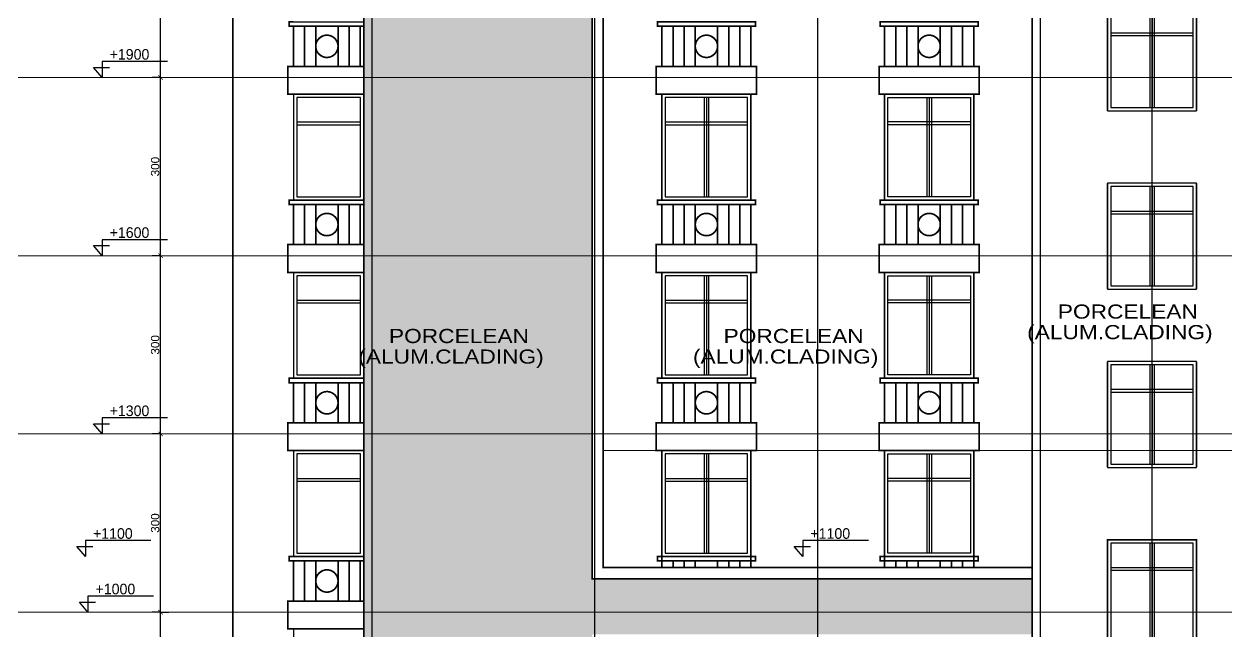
# Model space of a CAD drawing. Extents: x 250879 to 348495, y -51522 to -9360.
# Drawn here: x 299606 to 301764, y -28691 to -27601 of the extents above; entities that cross this region are included whole.
import ezdxf

# ---------------------------------------------------------------- set-up
doc = ezdxf.new("R2010")
doc.units = 0
doc.layers.get('0').update_dxf_attribs({"linetype": 'CONTINUOUS'})
doc.layers.get('DEFPOINTS').update_dxf_attribs({"color": 9, "linetype": 'CONTINUOUS'})
doc.layers.add('A-text function', color=30, linetype='CONTINUOUS', lineweight=20)
doc.layers.add('VIS', color=8, linetype='CONTINUOUS', lineweight=18)
for name, color, linetype in [('AXIS', 1, 'CONTINUOUS'), ('CURTAIN', 150, 'CONTINUOUS'), ('DOOR', 4, 'CONTINUOUS'), ('TEXT', 3, 'CONTINUOUS'), ('WALL', 7, 'CONTINUOUS')]:
    doc.layers.add(name, color=color, linetype=linetype)
doc.styles.add('ARIAL', font='BOD_CR.TTF', dxfattribs={"width": 1.2})
doc.styles.get("Standard").update_dxf_attribs({"font": 'sanss___.ttf', "height": 15})
doc.dimstyles.new('STANDARD$0', dxfattribs={"dimscale": 0, "dimtxt": 12, "dimasz": 8, "dimexe": 15, "dimexo": 0.0625, "dimgap": 2, "dimtad": 1, "dimdec": 0, "dimzin": 0, "dimdsep": 46, "dimtxsty": 'Standard', "dimblk1": 'ARCHTICK', "dimblk2": 'ARCHTICK', "dimsah": 1, "dimcen": 0.09, "dimdle": 15, "dimclrd": 3, "dimclre": 3, "dimclrt": 3, "dimazin": 0, "dimtfac": 1, "dimtdec": 0, "dimtofl": 0, "dimtmove": 1, "dimatfit": 3, "dimldrblk": 'ARCHTICK', "dimfxl": 1.0455, "dimfxlon": 1, "dimtolj": 1, "dimtzin": 0, "dimarcsym": 0})

# ---------------------------------------------------------------- blocks, each defined once
blk = doc.blocks.new('_ARCHTICK')
at = {"color": 0, "linetype": 'ByBlock', "const_width": 0.15}
blk.add_lwpolyline([(-0.5, -0.5), (0.5, 0.5)], dxfattribs=at)
blk = doc.blocks.new('*D255')
at = {"layer": 'DEFPOINTS', "color": 0, "linetype": 'Continuous', "transparency": 16777216}
for p in [(299812.8, -28657), (299851.4, -28657), (299872.2, -29017)]:
    blk.add_point(p, dxfattribs=at)
at = {"layer": 'WALL', "color": 3, "linetype": 'Continuous', "lineweight": -2, "transparency": 16777216}
for p, q in [((299851.4, -29032), (299851.4, -28642)), ((299850.3, -28657), (299866.4, -28657)), ((299852.4, -29017), (299836.4, -29017))]:
    blk.add_line(p, q, dxfattribs=at)
at = {"layer": 'WALL', "color": 3, "linetype": 'Continuous', "lineweight": -2, "transparency": 16777216, "xscale": 8, "yscale": 8, "zscale": 8}
for p, rotation in [((299851.4, -28657), 90), ((299851.4, -29017), 270)]:
    blk.add_blockref('_ARCHTICK', p, dxfattribs=dict(at, rotation=rotation))
at = {"layer": 'WALL', "color": 3, "linetype": 'Continuous', "transparency": 16777216, "insert": (299841.7, -28837), "char_height": 15, "attachment_point": 5, "rotation": 90}
blk.add_mtext('\\A1;360', dxfattribs=at)
blk = doc.blocks.new('LIME')
at = {"layer": 'DOOR'}
for p, q in [((244593, -28820.3), (244475.4, -28820.3)), ((244475.4, -28820.3), (244475.4, -28849)), ((244475.4, -28849), (244460, -28830.9)), ((244460, -28830.9), (244489, -28830.9))]:
    blk.add_line(p, q, dxfattribs=at)
blk = doc.blocks.new('*D1563')
at = {"layer": 'DEFPOINTS', "color": 0, "linetype": 'Continuous', "transparency": 16777216}
for p in [(299851.4, -27377), (299851.4, -27377), (299851.4, -27697)]:
    blk.add_point(p, dxfattribs=at)
at = {"layer": 'WALL', "color": 3, "linetype": 'Continuous', "lineweight": -2, "transparency": 16777216}
for p, q in [((299851.4, -27377), (299836.4, -27377)), ((299851.4, -27712), (299851.4, -27362)), ((299851.4, -27697), (299836.4, -27697))]:
    blk.add_line(p, q, dxfattribs=at)
at = {"layer": 'WALL', "color": 3, "linetype": 'Continuous', "lineweight": -2, "transparency": 16777216, "xscale": 8, "yscale": 8, "zscale": 8}
for p, rotation in [((299851.4, -27377), 90), ((299851.4, -27697), 270)]:
    blk.add_blockref('_ARCHTICK', p, dxfattribs=dict(at, rotation=rotation))
at = {"layer": 'WALL', "color": 3, "linetype": 'Continuous', "transparency": 16777216, "insert": (299841.7, -27537), "char_height": 15, "attachment_point": 5, "rotation": 90}
blk.add_mtext('\\A1;300', dxfattribs=at)
blk = doc.blocks.new('*D1564')
at = {"layer": 'DEFPOINTS', "color": 0, "linetype": 'Continuous', "transparency": 16777216}
for p in [(299851.4, -27697), (299851.4, -27697), (299851.4, -28017)]:
    blk.add_point(p, dxfattribs=at)
at = {"layer": 'WALL', "color": 3, "linetype": 'Continuous', "lineweight": -2, "transparency": 16777216}
for p, q in [((299851.4, -28032), (299851.4, -27682)), ((299851.4, -27697), (299836.4, -27697)), ((299851.4, -28017), (299836.4, -28017))]:
    blk.add_line(p, q, dxfattribs=at)
at = {"layer": 'WALL', "color": 3, "linetype": 'Continuous', "lineweight": -2, "transparency": 16777216, "xscale": 8, "yscale": 8, "zscale": 8}
for p, rotation in [((299851.4, -27697), 90), ((299851.4, -28017), 270)]:
    blk.add_blockref('_ARCHTICK', p, dxfattribs=dict(at, rotation=rotation))
at = {"layer": 'WALL', "color": 3, "linetype": 'Continuous', "transparency": 16777216, "insert": (299841.7, -27857), "char_height": 15, "attachment_point": 5, "rotation": 90}
blk.add_mtext('\\A1;300', dxfattribs=at)
blk = doc.blocks.new('*D1565')
at = {"layer": 'DEFPOINTS', "color": 0, "linetype": 'Continuous', "transparency": 16777216}
for p in [(299851.4, -28017), (299851.4, -28017), (299851.4, -28337)]:
    blk.add_point(p, dxfattribs=at)
at = {"layer": 'WALL', "color": 3, "linetype": 'Continuous', "lineweight": -2, "transparency": 16777216}
for p, q in [((299851.4, -28352), (299851.4, -28002)), ((299851.4, -28017), (299836.4, -28017)), ((299851.4, -28337), (299836.4, -28337))]:
    blk.add_line(p, q, dxfattribs=at)
at = {"layer": 'WALL', "color": 3, "linetype": 'Continuous', "lineweight": -2, "transparency": 16777216, "xscale": 8, "yscale": 8, "zscale": 8}
for p, rotation in [((299851.4, -28017), 90), ((299851.4, -28337), 270)]:
    blk.add_blockref('_ARCHTICK', p, dxfattribs=dict(at, rotation=rotation))
at = {"layer": 'WALL', "color": 3, "linetype": 'Continuous', "transparency": 16777216, "insert": (299841.7, -28177), "char_height": 15, "attachment_point": 5, "rotation": 90}
blk.add_mtext('\\A1;300', dxfattribs=at)
blk = doc.blocks.new('*D1566')
at = {"layer": 'DEFPOINTS', "color": 0, "linetype": 'Continuous', "transparency": 16777216}
for p in [(299851.4, -28337), (299851.4, -28337), (299851.4, -28657)]:
    blk.add_point(p, dxfattribs=at)
at = {"layer": 'WALL', "color": 3, "linetype": 'Continuous', "lineweight": -2, "transparency": 16777216}
for p, q in [((299851.4, -28672), (299851.4, -28322)), ((299851.4, -28337), (299836.4, -28337)), ((299851.4, -28657), (299836.4, -28657))]:
    blk.add_line(p, q, dxfattribs=at)
at = {"layer": 'WALL', "color": 3, "linetype": 'Continuous', "lineweight": -2, "transparency": 16777216, "xscale": 8, "yscale": 8, "zscale": 8}
for p, rotation in [((299851.4, -28337), 90), ((299851.4, -28657), 270)]:
    blk.add_blockref('_ARCHTICK', p, dxfattribs=dict(at, rotation=rotation))
at = {"layer": 'WALL', "color": 3, "linetype": 'Continuous', "transparency": 16777216, "insert": (299841.7, -28497), "char_height": 15, "attachment_point": 5, "rotation": 90}
blk.add_mtext('\\A1;300', dxfattribs=at)

msp = doc.modelspace()

# ---------------------------------------------------------------- hatches: boundary and pattern name
at = {"layer": 'WALL', "linetype": 'Continuous'}
h = msp.add_hatch(dxfattribs=at)
h.set_pattern_fill('DOTS', color=30, scale=10, style=0)
h.set_pattern_definition([(180, (534678.427, 6740.546), (-7.9375, 15.875), [0, -15.875])])
h.paths.add_polyline_path([(301416.1812, -29007.00774), (301416.1812, -28597.00774), (300626.1812, -28597.00774), (300626.1812, -26767.00774), (300216.1812, -26767.00774), (300216.1812, -29007.00774)])
h.paths.add_polyline_path([(301846.34579, -28597.00774), (301846.34579, -29007.00774), (303051.51037, -29007.00774), (303051.51037, -26767.00774), (302636.34579, -26767.00774), (302636.34579, -28597.00774)])
h.paths.add_polyline_path([(301416.1812, -28917.00774), (301416.1812, -28697.00774), (300626.1812, -28697.00774), (300626.1812, -28917.00774)])
h.paths.add_polyline_path([(301846.34579, -28697.00774), (301846.34579, -28917.00774), (302636.34579, -28917.00774), (302636.34579, -28697.00774)])

# ---------------------------------------------------------------- linework, layer by layer
at = {"layer": 'AXIS'}
for p, q in [((301631.1812, -29924.53095), (301631.1812, -25139.87937)), ((300231.1812, -29935.19605), (300231.1812, -25772.96771)), ((300631.1812, -29935.19605), (300631.1812, -25772.96771)), ((301031.1812, -29935.19605), (301031.1812, -25772.96771)), ((301431.1812, -29935.19605), (301431.1812, -25772.96771))]:
    msp.add_line(p, q, dxfattribs=at)
at = {"layer": 'CURTAIN', "linetype": 'Continuous'}
for p, q in [((301627.26349, -27573.00774), (301627.26349, -27751.00774)), ((301631.26349, -27573.00774), (301631.26349, -27751.00774)), ((301635.26349, -27573.00774), (301635.26349, -27751.00774)), ((301557.26349, -27616.85035), (301705.26349, -27616.85035)), ((301557.26349, -27621.85035), (301705.26349, -27621.85035)), ((300827.26349, -27733.00774), (300827.26349, -27911.00774)), ((300831.26349, -27733.00774), (300831.26349, -27911.00774)), ((300835.26349, -27733.00774), (300835.26349, -27911.00774)), ((301227.09891, -27733.00774), (301227.09891, -27911.00774)), ((301231.09891, -27733.00774), (301231.09891, -27911.00774)), ((301235.09891, -27733.00774), (301235.09891, -27911.00774)), ((300095.95326, -27776.85035), (300210.1812, -27776.85035)), ((300095.95326, -27781.85035), (300210.1812, -27781.85035)), ((300757.26349, -27776.85035), (300905.26349, -27776.85035)), ((300757.26349, -27781.85035), (300905.26349, -27781.85035)), ((301305.09891, -27776.85035), (301157.09891, -27776.85035)), ((301305.09891, -27781.85035), (301157.09891, -27781.85035)), ((301627.26349, -27893.00774), (301627.26349, -28071.00774)), ((301631.26349, -27893.00774), (301631.26349, -28071.00774)), ((301635.26349, -27893.00774), (301635.26349, -28071.00774)), ((301557.26349, -27936.85035), (301705.26349, -27936.85035)), ((301557.26349, -27941.85035), (301705.26349, -27941.85035)), ((300827.26349, -28053.00774), (300827.26349, -28231.00774)), ((300831.26349, -28053.00774), (300831.26349, -28231.00774)), ((300835.26349, -28053.00774), (300835.26349, -28231.00774)), ((301227.09891, -28053.00774), (301227.09891, -28231.00774)), ((301231.09891, -28053.00774), (301231.09891, -28231.00774)), ((301235.09891, -28053.00774), (301235.09891, -28231.00774)), ((300095.95326, -28096.85035), (300210.1812, -28096.85035)), ((300095.95326, -28101.85035), (300210.1812, -28101.85035)), ((300757.26349, -28096.85035), (300905.26349, -28096.85035)), ((300757.26349, -28101.85035), (300905.26349, -28101.85035)), ((301305.09891, -28096.85035), (301157.09891, -28096.85035)), ((301305.09891, -28101.85035), (301157.09891, -28101.85035)), ((301627.26349, -28213.00774), (301627.26349, -28391.00774)), ((301631.26349, -28213.00774), (301631.26349, -28391.00774)), ((301635.26349, -28213.00774), (301635.26349, -28391.00774)), ((301557.26349, -28256.85035), (301705.26349, -28256.85035)), ((301557.26349, -28261.85035), (301705.26349, -28261.85035)), ((300827.26349, -28373.00774), (300827.26349, -28551.00774)), ((300831.26349, -28373.00774), (300831.26349, -28551.00774)), ((300835.26349, -28373.00774), (300835.26349, -28551.00774)), ((301227.09891, -28373.00774), (301227.09891, -28551.00774)), ((301231.09891, -28373.00774), (301231.09891, -28551.00774)), ((301235.09891, -28373.00774), (301235.09891, -28551.00774)), ((300095.95326, -28416.85035), (300210.1812, -28416.85035)), ((300095.95326, -28421.85035), (300210.1812, -28421.85035)), ((300757.26349, -28416.85035), (300905.26349, -28416.85035)), ((300757.26349, -28421.85035), (300905.26349, -28421.85035)), ((301305.09891, -28416.85035), (301157.09891, -28416.85035)), ((301305.09891, -28421.85035), (301157.09891, -28421.85035)), ((301627.26349, -28533.00774), (301627.26349, -28711.00774)), ((301631.26349, -28533.00774), (301631.26349, -28711.00774)), ((301635.26349, -28533.00774), (301635.26349, -28711.00774)), ((301557.26349, -28576.85035), (301705.26349, -28576.85035)), ((301557.26349, -28581.85035), (301705.26349, -28581.85035))]:
    msp.add_line(p, q, dxfattribs=at)
for points in [[(301705.26349, -27573.00774), (301557.26349, -27573.00774), (301557.26349, -27751.00774), (301705.26349, -27751.00774)], [(300210.1812, -27733.00774), (300095.95326, -27733.00774), (300095.95326, -27911.00774), (300210.1812, -27911.00774)], [(300905.26349, -27733.00774), (300757.26349, -27733.00774), (300757.26349, -27911.00774), (300905.26349, -27911.00774)], [(301157.09891, -27733.00774), (301305.09891, -27733.00774), (301305.09891, -27911.00774), (301157.09891, -27911.00774)], [(301705.26349, -27893.00774), (301557.26349, -27893.00774), (301557.26349, -28071.00774), (301705.26349, -28071.00774)], [(300210.1812, -28053.00774), (300095.95326, -28053.00774), (300095.95326, -28231.00774), (300210.1812, -28231.00774)], [(300905.26349, -28053.00774), (300757.26349, -28053.00774), (300757.26349, -28231.00774), (300905.26349, -28231.00774)], [(301157.09891, -28053.00774), (301305.09891, -28053.00774), (301305.09891, -28231.00774), (301157.09891, -28231.00774)], [(301705.26349, -28213.00774), (301557.26349, -28213.00774), (301557.26349, -28391.00774), (301705.26349, -28391.00774)], [(300210.1812, -28373.00774), (300095.95326, -28373.00774), (300095.95326, -28551.00774), (300210.1812, -28551.00774)], [(300905.26349, -28373.00774), (300757.26349, -28373.00774), (300757.26349, -28551.00774), (300905.26349, -28551.00774)], [(301157.09891, -28373.00774), (301305.09891, -28373.00774), (301305.09891, -28551.00774), (301157.09891, -28551.00774)], [(301705.26349, -28533.00774), (301557.26349, -28533.00774), (301557.26349, -28711.00774), (301705.26349, -28711.00774)]]:
    msp.add_lwpolyline(points, close=True, dxfattribs=at)
at = {"layer": 'VIS', "ltscale": 0.0001}
for p, q in [((301631.26349, -30072.58538), (301631.26349, -26183.10463)), ((303678.91532, -27697.00774), (299470.79317, -27697.00774)), ((303678.91532, -27697.00774), (299470.79317, -27697.00774)), ((303678.91532, -28017.00774), (299470.79317, -28017.00774)), ((303678.91532, -28337.00774), (299470.79317, -28337.00774)), ((300646.1812, -28367.00774), (302616.34579, -28367.00774)), ((303678.91532, -28657.00774), (299470.79317, -28657.00774))]:
    msp.add_line(p, q, dxfattribs=at)
at = {"layer": 'WALL', "linetype": 'Continuous'}
for p, q in [((300216.1812, -27727.00774), (300089.95326, -27727.00774)), ((300216.1812, -28047.00774), (300089.95326, -28047.00774)), ((300646.1812, -28337.00774), (300646.1812, -28357.00774)), ((300216.1812, -28367.00774), (300089.95326, -28367.00774)), ((300216.1812, -28687.00774), (300089.95326, -28687.00774))]:
    msp.add_line(p, q, dxfattribs=at)
for points in [[(301416.1812, -25997.00774), (300216.1812, -25997.00774), (300216.1812, -29047.00774), (301416.1812, -29047.00774)], [(301416.1812, -26427.00774), (300626.1812, -26427.00774), (300626.1812, -28597.00774), (301416.1812, -28597.00774)], [(301416.1812, -26447.00774), (300646.1812, -26447.00774), (300646.1812, -28577.00774), (301416.1812, -28577.00774)], [(301416.1812, -26447.00774), (300646.1812, -26447.00774), (300646.1812, -28577.00774), (301416.1812, -28577.00774)], [(300216.1812, -26737.00774), (300216.1812, -29047.00774), (301416.1812, -29047.00774)], [(300216.1812, -27677.00774), (300079.95326, -27677.00774), (300079.95326, -27727.00774), (300216.1812, -27727.00774)], [(300216.1812, -27997.00774), (300079.95326, -27997.00774), (300079.95326, -28047.00774), (300216.1812, -28047.00774)], [(300216.1812, -28317.00774), (300079.95326, -28317.00774), (300079.95326, -28367.00774), (300216.1812, -28367.00774)], [(300216.1812, -28637.00774), (300079.95326, -28637.00774), (300079.95326, -28687.00774), (300216.1812, -28687.00774)]]:
    msp.add_lwpolyline(points, dxfattribs=at)
at = {"layer": 'WALL', "linetype": 'Continuous', "const_width": 3}
for points in [[(301416.1812, -29761.00774), (301416.1812, -25993.40573)], [(301416.1812, -26427.00774), (300626.1812, -26427.00774), (300626.1812, -28597.00774), (301416.1812, -28597.00774)], [(299981.01662, -26447.00774), (299981.01662, -29047.00774), (300216.1812, -29047.00774)], [(301416.1812, -26447.00774), (300646.1812, -26447.00774), (300646.1812, -28577.00774), (301416.1812, -28577.00774)], [(301416.1812, -26447.00774), (300646.1812, -26447.00774), (300646.1812, -28577.00774), (301416.1812, -28577.00774)], [(301416.1812, -29047.00774), (300216.1812, -29047.00774), (300216.1812, -26737.00774)], [(300216.1812, -26737.00774), (300216.1812, -29047.00774), (301416.1812, -29047.00774)], [(301551.26349, -27567.00774), (301551.26349, -27757.00774)], [(301711.26349, -27567.00774), (301711.26349, -27757.00774)], [(300089.95326, -27605.00774), (300089.95326, -27677.00774)], [(300089.95326, -27677.00774), (300089.95326, -27605.00774)], [(300089.95326, -27605.00774), (300089.95326, -27677.00774)], [(300089.95326, -27605.00774), (300089.95326, -27677.00774)], [(300089.95326, -27605.00774), (300216.1812, -27605.00774)], [(300751.26349, -27605.00774), (300751.26349, -27677.00774)], [(300751.26349, -27605.00774), (300751.26349, -27677.00774)], [(300751.26349, -27605.00774), (300911.26349, -27605.00774)], [(300911.26349, -27605.00774), (300911.26349, -27677.00774)], [(300911.26349, -27605.00774), (300911.26349, -27677.00774)], [(301151.09891, -27605.00774), (301151.09891, -27677.00774)], [(301151.09891, -27605.00774), (301151.09891, -27677.00774)], [(301311.09891, -27605.00774), (301151.09891, -27605.00774)], [(301311.09891, -27605.00774), (301311.09891, -27677.00774)], [(301311.09891, -27605.00774), (301311.09891, -27677.00774)], [(300089.95326, -27727.00774), (300079.95326, -27727.00774), (300079.95326, -27677.00774), (300216.1812, -27677.00774)], [(300751.26349, -27727.00774), (300741.26349, -27727.00774), (300741.26349, -27677.00774), (300911.26349, -27677.00774), (300921.26349, -27677.00774), (300921.26349, -27727.00774), (300741.26349, -27727.00774)], [(301311.09891, -27727.00774), (301321.09891, -27727.00774), (301321.09891, -27677.00774), (301151.09891, -27677.00774), (301141.09891, -27677.00774), (301141.09891, -27727.00774), (301321.09891, -27727.00774)], [(300216.1812, -27727.00774), (300079.95326, -27727.00774)], [(300751.26349, -27727.00774), (300751.26349, -27917.00774)], [(300911.26349, -27727.00774), (300911.26349, -27917.00774)], [(301151.09891, -27727.00774), (301151.09891, -27917.00774)], [(301311.09891, -27727.00774), (301311.09891, -27917.00774)], [(301551.26349, -27887.00774), (301551.26349, -28077.00774)], [(301711.26349, -27887.00774), (301711.26349, -28077.00774)], [(300089.95326, -27917.00774), (300216.1812, -27917.00774)], [(300751.26349, -27917.00774), (300911.26349, -27917.00774)], [(300751.26349, -27917.00774), (300911.26349, -27917.00774)], [(301311.09891, -27917.00774), (301151.09891, -27917.00774)], [(301311.09891, -27917.00774), (301151.09891, -27917.00774)], [(300089.95326, -27925.00774), (300089.95326, -27997.00774)], [(300089.95326, -27997.00774), (300089.95326, -27925.00774)], [(300089.95326, -27925.00774), (300089.95326, -27997.00774)], [(300089.95326, -27925.00774), (300089.95326, -27997.00774)], [(300089.95326, -27925.00774), (300216.1812, -27925.00774)], [(300751.26349, -27925.00774), (300751.26349, -27997.00774)], [(300751.26349, -27925.00774), (300751.26349, -27997.00774)], [(300751.26349, -27925.00774), (300911.26349, -27925.00774)], [(300911.26349, -27925.00774), (300911.26349, -27997.00774)], [(300911.26349, -27925.00774), (300911.26349, -27997.00774)], [(301151.09891, -27925.00774), (301151.09891, -27997.00774)], [(301151.09891, -27925.00774), (301151.09891, -27997.00774)], [(301311.09891, -27925.00774), (301151.09891, -27925.00774)], [(301311.09891, -27925.00774), (301311.09891, -27997.00774)], [(301311.09891, -27925.00774), (301311.09891, -27997.00774)], [(300089.95326, -28047.00774), (300079.95326, -28047.00774), (300079.95326, -27997.00774), (300216.1812, -27997.00774)], [(300751.26349, -28047.00774), (300741.26349, -28047.00774), (300741.26349, -27997.00774), (300911.26349, -27997.00774), (300921.26349, -27997.00774), (300921.26349, -28047.00774), (300741.26349, -28047.00774)], [(301311.09891, -28047.00774), (301321.09891, -28047.00774), (301321.09891, -27997.00774), (301151.09891, -27997.00774), (301141.09891, -27997.00774), (301141.09891, -28047.00774), (301321.09891, -28047.00774)], [(300216.1812, -28047.00774), (300079.95326, -28047.00774)], [(300751.26349, -28047.00774), (300751.26349, -28237.00774)], [(300911.26349, -28047.00774), (300911.26349, -28237.00774)], [(301151.09891, -28047.00774), (301151.09891, -28237.00774)], [(301311.09891, -28047.00774), (301311.09891, -28237.00774)], [(301551.26349, -28207.00774), (301551.26349, -28397.00774)], [(301711.26349, -28207.00774), (301711.26349, -28397.00774)], [(300089.95326, -28237.00774), (300216.1812, -28237.00774)], [(300089.95326, -28245.00774), (300089.95326, -28317.00774)], [(300089.95326, -28317.00774), (300089.95326, -28245.00774)], [(300089.95326, -28245.00774), (300089.95326, -28317.00774)], [(300089.95326, -28245.00774), (300089.95326, -28317.00774)], [(300089.95326, -28245.00774), (300216.1812, -28245.00774)], [(300751.26349, -28237.00774), (300911.26349, -28237.00774)], [(300751.26349, -28245.00774), (300751.26349, -28317.00774)], [(300751.26349, -28317.00774), (300751.26349, -28245.00774)], [(300751.26349, -28245.00774), (300751.26349, -28317.00774)], [(300751.26349, -28245.00774), (300751.26349, -28317.00774)], [(300751.26349, -28245.00774), (300911.26349, -28245.00774)], [(300911.26349, -28245.00774), (300911.26349, -28317.00774)], [(300911.26349, -28245.00774), (300911.26349, -28317.00774)], [(300911.26349, -28245.00774), (300911.26349, -28317.00774)], [(300911.26349, -28245.00774), (300911.26349, -28317.00774)], [(301311.09891, -28237.00774), (301151.09891, -28237.00774)], [(301151.09891, -28245.00774), (301151.09891, -28317.00774)], [(301151.09891, -28245.00774), (301151.09891, -28317.00774)], [(301151.09891, -28245.00774), (301151.09891, -28317.00774)], [(301151.09891, -28245.00774), (301151.09891, -28317.00774)], [(301311.09891, -28245.00774), (301151.09891, -28245.00774)], [(301311.09891, -28245.00774), (301311.09891, -28317.00774)], [(301311.09891, -28317.00774), (301311.09891, -28245.00774)], [(301311.09891, -28245.00774), (301311.09891, -28317.00774)], [(301311.09891, -28245.00774), (301311.09891, -28317.00774)], [(300089.95326, -28367.00774), (300079.95326, -28367.00774), (300079.95326, -28317.00774), (300216.1812, -28317.00774)], [(300751.26349, -28367.00774), (300741.26349, -28367.00774), (300741.26349, -28317.00774), (300911.26349, -28317.00774), (300921.26349, -28317.00774), (300921.26349, -28367.00774), (300741.26349, -28367.00774)], [(301311.09891, -28367.00774), (301321.09891, -28367.00774), (301321.09891, -28317.00774), (301151.09891, -28317.00774), (301141.09891, -28317.00774), (301141.09891, -28367.00774), (301321.09891, -28367.00774)], [(300216.1812, -28367.00774), (300079.95326, -28367.00774)], [(300751.26349, -28367.00774), (300751.26349, -28577.00774)], [(300751.26349, -28367.00774), (300751.26349, -28557.00774)], [(300911.26349, -28367.00774), (300911.26349, -28577.00774)], [(300911.26349, -28367.00774), (300911.26349, -28557.00774)], [(301151.09891, -28367.00774), (301151.09891, -28577.00774)], [(301151.09891, -28367.00774), (301151.09891, -28557.00774)], [(301311.09891, -28367.00774), (301311.09891, -28577.00774)], [(301311.09891, -28367.00774), (301311.09891, -28557.00774)], [(301551.26349, -28527.00774), (301551.26349, -28717.00774)], [(301551.26349, -28527.00774), (301711.26349, -28527.00774), (301711.26349, -28717.00774), (301551.26349, -28717.00774), (301551.26349, -28527.00774)], [(301711.26349, -28527.00774), (301711.26349, -28717.00774)], [(300089.95326, -28557.00774), (300216.1812, -28557.00774)], [(300089.95326, -28565.00774), (300089.95326, -28637.00774)], [(300089.95326, -28637.00774), (300089.95326, -28565.00774)], [(300089.95326, -28565.00774), (300089.95326, -28637.00774)], [(300089.95326, -28565.00774), (300089.95326, -28637.00774)], [(300089.95326, -28565.00774), (300216.1812, -28565.00774)], [(300751.26349, -28557.00774), (300911.26349, -28557.00774)], [(300751.26349, -28565.00774), (300751.26349, -28577.00774)], [(300751.26349, -28577.00774), (300751.26349, -28565.00774)], [(300751.26349, -28565.00774), (300751.26349, -28577.00774)], [(300751.26349, -28565.00774), (300751.26349, -28577.00774)], [(300751.26349, -28565.00774), (300911.26349, -28565.00774)], [(300911.26349, -28565.00774), (300911.26349, -28577.00774)], [(300911.26349, -28565.00774), (300911.26349, -28577.00774)], [(300911.26349, -28565.00774), (300911.26349, -28577.00774)], [(300911.26349, -28565.00774), (300911.26349, -28577.00774)], [(301311.09891, -28557.00774), (301151.09891, -28557.00774)], [(301151.09891, -28565.00774), (301151.09891, -28577.00774)], [(301151.09891, -28565.00774), (301151.09891, -28577.00774)], [(301151.09891, -28565.00774), (301151.09891, -28577.00774)], [(301151.09891, -28565.00774), (301151.09891, -28577.00774)], [(301311.09891, -28565.00774), (301151.09891, -28565.00774)], [(301311.09891, -28565.00774), (301311.09891, -28577.00774)], [(301311.09891, -28577.00774), (301311.09891, -28565.00774)], [(301311.09891, -28565.00774), (301311.09891, -28577.00774)], [(301311.09891, -28565.00774), (301311.09891, -28577.00774)], [(300089.95326, -28687.00774), (300079.95326, -28687.00774), (300079.95326, -28637.00774), (300216.1812, -28637.00774)], [(300216.1812, -28687.00774), (300079.95326, -28687.00774)], [(300216.1812, -28687.00774), (300079.95326, -28687.00774)]]:
    msp.add_lwpolyline(points, dxfattribs=at)
at = {"layer": 'WALL', "linetype": 'Continuous'}
for points in [[(301711.26349, -27567.00774), (301551.26349, -27567.00774), (301551.26349, -27757.00774), (301711.26349, -27757.00774)], [(300081.95326, -27597.00774), (300216.1812, -27597.00774), (300216.1812, -27605.00774), (300081.95326, -27605.00774)], [(300216.1812, -27677.00774), (300079.95326, -27677.00774), (300079.95326, -27727.00774), (300216.1812, -27727.00774)], [(300921.26349, -27677.00774), (300741.26349, -27677.00774), (300741.26349, -27727.00774), (300921.26349, -27727.00774)], [(301141.09891, -27677.00774), (301321.09891, -27677.00774), (301321.09891, -27727.00774), (301141.09891, -27727.00774)], [(300216.1812, -27727.00774), (300089.95326, -27727.00774), (300089.95326, -27917.00774), (300216.1812, -27917.00774)], [(300911.26349, -27727.00774), (300751.26349, -27727.00774), (300751.26349, -27917.00774), (300911.26349, -27917.00774)], [(301151.09891, -27727.00774), (301311.09891, -27727.00774), (301311.09891, -27917.00774), (301151.09891, -27917.00774)], [(301711.26349, -27887.00774), (301551.26349, -27887.00774), (301551.26349, -28077.00774), (301711.26349, -28077.00774)], [(300081.95326, -27917.00774), (300216.1812, -27917.00774), (300216.1812, -27925.00774), (300081.95326, -27925.00774)], [(300216.1812, -27997.00774), (300079.95326, -27997.00774), (300079.95326, -28047.00774), (300216.1812, -28047.00774)], [(300921.26349, -27997.00774), (300741.26349, -27997.00774), (300741.26349, -28047.00774), (300921.26349, -28047.00774)], [(301141.09891, -27997.00774), (301321.09891, -27997.00774), (301321.09891, -28047.00774), (301141.09891, -28047.00774)], [(300216.1812, -28047.00774), (300089.95326, -28047.00774), (300089.95326, -28237.00774), (300216.1812, -28237.00774)], [(300911.26349, -28047.00774), (300751.26349, -28047.00774), (300751.26349, -28237.00774), (300911.26349, -28237.00774)], [(301151.09891, -28047.00774), (301311.09891, -28047.00774), (301311.09891, -28237.00774), (301151.09891, -28237.00774)], [(301711.26349, -28207.00774), (301551.26349, -28207.00774), (301551.26349, -28397.00774), (301711.26349, -28397.00774)], [(300081.95326, -28237.00774), (300216.1812, -28237.00774), (300216.1812, -28245.00774), (300081.95326, -28245.00774)], [(300216.1812, -28317.00774), (300079.95326, -28317.00774), (300079.95326, -28367.00774), (300216.1812, -28367.00774)], [(300921.26349, -28317.00774), (300741.26349, -28317.00774), (300741.26349, -28367.00774), (300921.26349, -28367.00774)], [(301141.09891, -28317.00774), (301321.09891, -28317.00774), (301321.09891, -28367.00774), (301141.09891, -28367.00774)], [(300216.1812, -28367.00774), (300089.95326, -28367.00774), (300089.95326, -28557.00774), (300216.1812, -28557.00774)], [(300911.26349, -28367.00774), (300751.26349, -28367.00774), (300751.26349, -28557.00774), (300911.26349, -28557.00774)], [(301151.09891, -28367.00774), (301311.09891, -28367.00774), (301311.09891, -28557.00774), (301151.09891, -28557.00774)], [(301711.26349, -28527.00774), (301551.26349, -28527.00774), (301551.26349, -28717.00774), (301711.26349, -28717.00774)], [(300081.95326, -28557.00774), (300216.1812, -28557.00774), (300216.1812, -28565.00774), (300081.95326, -28565.00774)], [(300216.1812, -28637.00774), (300079.95326, -28637.00774), (300079.95326, -28687.00774), (300216.1812, -28687.00774)], [(300216.1812, -28687.00774), (300089.95326, -28687.00774), (300089.95326, -28917.00774), (300216.1812, -28917.00774)]]:
    msp.add_lwpolyline(points, close=True, dxfattribs=at)
at = {"layer": 'WALL', "color": 30, "linetype": 'Continuous', "const_width": 3}
for points in [[(300089.95326, -27597.00774), (300081.95326, -27597.00774), (300081.95326, -27605.00774), (300216.1812, -27605.00774)], [(300751.26349, -27597.00774), (300743.26349, -27597.00774), (300743.26349, -27605.00774), (300911.26349, -27605.00774), (300919.26349, -27605.00774), (300919.26349, -27597.00774), (300743.26349, -27597.00774)], [(301311.09891, -27597.00774), (301319.09891, -27597.00774), (301319.09891, -27605.00774), (301151.09891, -27605.00774), (301143.09891, -27605.00774), (301143.09891, -27597.00774), (301319.09891, -27597.00774)], [(300089.95326, -27677.00774), (300089.95326, -27605.00774)], [(300109.95326, -27605.00774), (300109.95326, -27677.00774)], [(300129.95326, -27605.00774), (300129.95326, -27677.00774)], [(300129.95326, -27605.00774), (300129.95326, -27677.00774)], [(300169.95326, -27605.00774), (300169.95326, -27677.00774)], [(300189.95326, -27605.00774), (300189.95326, -27677.00774)], [(300209.95326, -27605.00774), (300209.95326, -27677.00774)], [(300751.26349, -27677.00774), (300751.26349, -27605.00774)], [(300771.26349, -27605.00774), (300771.26349, -27677.00774)], [(300791.26349, -27605.00774), (300791.26349, -27677.00774)], [(300811.26349, -27605.00774), (300811.26349, -27677.00774)], [(300851.26349, -27605.00774), (300851.26349, -27677.00774)], [(300871.26349, -27605.00774), (300871.26349, -27677.00774)], [(300891.26349, -27605.00774), (300891.26349, -27677.00774)], [(300911.26349, -27605.00774), (300911.26349, -27677.00774)], [(301151.09891, -27605.00774), (301151.09891, -27677.00774)], [(301171.09891, -27605.00774), (301171.09891, -27677.00774)], [(301191.09891, -27605.00774), (301191.09891, -27677.00774)], [(301211.09891, -27605.00774), (301211.09891, -27677.00774)], [(301251.09891, -27605.00774), (301251.09891, -27677.00774)], [(301271.09891, -27605.00774), (301271.09891, -27677.00774)], [(301291.09891, -27605.00774), (301291.09891, -27677.00774)], [(301311.09891, -27677.00774), (301311.09891, -27605.00774)], [(300089.95326, -27917.00774), (300081.95326, -27917.00774), (300081.95326, -27925.00774), (300216.1812, -27925.00774)], [(300216.1812, -27917.00774), (300081.95326, -27917.00774)], [(300751.26349, -27917.00774), (300743.26349, -27917.00774), (300743.26349, -27925.00774), (300911.26349, -27925.00774), (300919.26349, -27925.00774), (300919.26349, -27917.00774), (300743.26349, -27917.00774)], [(301311.09891, -27917.00774), (301319.09891, -27917.00774), (301319.09891, -27925.00774), (301151.09891, -27925.00774), (301143.09891, -27925.00774), (301143.09891, -27917.00774), (301319.09891, -27917.00774)], [(300089.95326, -27997.00774), (300089.95326, -27925.00774)], [(300109.95326, -27925.00774), (300109.95326, -27997.00774)], [(300129.95326, -27925.00774), (300129.95326, -27997.00774)], [(300129.95326, -27925.00774), (300129.95326, -27997.00774)], [(300169.95326, -27925.00774), (300169.95326, -27997.00774)], [(300189.95326, -27925.00774), (300189.95326, -27997.00774)], [(300209.95326, -27925.00774), (300209.95326, -27997.00774)], [(300751.26349, -27997.00774), (300751.26349, -27925.00774)], [(300771.26349, -27925.00774), (300771.26349, -27997.00774)], [(300791.26349, -27925.00774), (300791.26349, -27997.00774)], [(300811.26349, -27925.00774), (300811.26349, -27997.00774)], [(300851.26349, -27925.00774), (300851.26349, -27997.00774)], [(300871.26349, -27925.00774), (300871.26349, -27997.00774)], [(300891.26349, -27925.00774), (300891.26349, -27997.00774)], [(300911.26349, -27925.00774), (300911.26349, -27997.00774)], [(301151.09891, -27925.00774), (301151.09891, -27997.00774)], [(301171.09891, -27925.00774), (301171.09891, -27997.00774)], [(301191.09891, -27925.00774), (301191.09891, -27997.00774)], [(301211.09891, -27925.00774), (301211.09891, -27997.00774)], [(301251.09891, -27925.00774), (301251.09891, -27997.00774)], [(301271.09891, -27925.00774), (301271.09891, -27997.00774)], [(301291.09891, -27925.00774), (301291.09891, -27997.00774)], [(301311.09891, -27997.00774), (301311.09891, -27925.00774)], [(300089.95326, -28237.00774), (300081.95326, -28237.00774), (300081.95326, -28245.00774), (300216.1812, -28245.00774)], [(300216.1812, -28237.00774), (300081.95326, -28237.00774)], [(300089.95326, -28317.00774), (300089.95326, -28245.00774)], [(300109.95326, -28245.00774), (300109.95326, -28317.00774)], [(300129.95326, -28245.00774), (300129.95326, -28317.00774)], [(300129.95326, -28245.00774), (300129.95326, -28317.00774)], [(300169.95326, -28245.00774), (300169.95326, -28317.00774)], [(300189.95326, -28245.00774), (300189.95326, -28317.00774)], [(300209.95326, -28245.00774), (300209.95326, -28317.00774)], [(300751.26349, -28237.00774), (300743.26349, -28237.00774), (300743.26349, -28245.00774), (300911.26349, -28245.00774), (300919.26349, -28245.00774), (300919.26349, -28237.00774), (300743.26349, -28237.00774)], [(300751.26349, -28317.00774), (300751.26349, -28245.00774)], [(300771.26349, -28245.00774), (300771.26349, -28317.00774)], [(300791.26349, -28245.00774), (300791.26349, -28317.00774)], [(300811.26349, -28245.00774), (300811.26349, -28317.00774)], [(300851.26349, -28245.00774), (300851.26349, -28317.00774)], [(300871.26349, -28245.00774), (300871.26349, -28317.00774)], [(300891.26349, -28245.00774), (300891.26349, -28317.00774)], [(300911.26349, -28245.00774), (300911.26349, -28317.00774)], [(301311.09891, -28237.00774), (301319.09891, -28237.00774), (301319.09891, -28245.00774), (301151.09891, -28245.00774), (301143.09891, -28245.00774), (301143.09891, -28237.00774), (301319.09891, -28237.00774)], [(301151.09891, -28245.00774), (301151.09891, -28317.00774)], [(301171.09891, -28245.00774), (301171.09891, -28317.00774)], [(301191.09891, -28245.00774), (301191.09891, -28317.00774)], [(301211.09891, -28245.00774), (301211.09891, -28317.00774)], [(301251.09891, -28245.00774), (301251.09891, -28317.00774)], [(301271.09891, -28245.00774), (301271.09891, -28317.00774)], [(301291.09891, -28245.00774), (301291.09891, -28317.00774)], [(301311.09891, -28317.00774), (301311.09891, -28245.00774)], [(300089.95326, -28557.00774), (300081.95326, -28557.00774), (300081.95326, -28565.00774), (300216.1812, -28565.00774)], [(300216.1812, -28557.00774), (300081.95326, -28557.00774)], [(300089.95326, -28637.00774), (300089.95326, -28565.00774)], [(300109.95326, -28565.00774), (300109.95326, -28637.00774)], [(300129.95326, -28565.00774), (300129.95326, -28637.00774)], [(300129.95326, -28565.00774), (300129.95326, -28637.00774)], [(300169.95326, -28565.00774), (300169.95326, -28637.00774)], [(300189.95326, -28565.00774), (300189.95326, -28637.00774)], [(300209.95326, -28565.00774), (300209.95326, -28637.00774)], [(300751.26349, -28557.00774), (300743.26349, -28557.00774), (300743.26349, -28565.00774), (300911.26349, -28565.00774), (300919.26349, -28565.00774), (300919.26349, -28557.00774), (300743.26349, -28557.00774)], [(300751.26349, -28577.00774), (300751.26349, -28565.00774)], [(300771.26349, -28565.00774), (300771.26349, -28577.00774)], [(300791.26349, -28565.00774), (300791.26349, -28577.00774)], [(300811.26349, -28565.00774), (300811.26349, -28577.00774)], [(300851.26349, -28565.00774), (300851.26349, -28577.00774)], [(300871.26349, -28565.00774), (300871.26349, -28577.00774)], [(300891.26349, -28565.00774), (300891.26349, -28577.00774)], [(300911.26349, -28565.00774), (300911.26349, -28577.00774)], [(301311.09891, -28557.00774), (301319.09891, -28557.00774), (301319.09891, -28565.00774), (301151.09891, -28565.00774), (301143.09891, -28565.00774), (301143.09891, -28557.00774), (301319.09891, -28557.00774)], [(301151.09891, -28565.00774), (301151.09891, -28577.00774)], [(301171.09891, -28565.00774), (301171.09891, -28577.00774)], [(301191.09891, -28565.00774), (301191.09891, -28577.00774)], [(301211.09891, -28565.00774), (301211.09891, -28577.00774)], [(301251.09891, -28565.00774), (301251.09891, -28577.00774)], [(301271.09891, -28565.00774), (301271.09891, -28577.00774)], [(301291.09891, -28565.00774), (301291.09891, -28577.00774)], [(301311.09891, -28577.00774), (301311.09891, -28565.00774)]]:
    msp.add_lwpolyline(points, dxfattribs=at)
for points in [[(300149.95326, -27661.00774, -1), (300149.95326, -27621.00774, -1), (300149.95326, -27661.00774, -1)], [(300831.26349, -27661.00774, -1), (300831.26349, -27621.00774, -1), (300831.26349, -27661.00774, -1)], [(301231.09891, -27661.00774, 1), (301231.09891, -27621.00774, 1), (301231.09891, -27661.00774, 1)], [(300149.95326, -27981.00774, -1), (300149.95326, -27941.00774, -1), (300149.95326, -27981.00774, -1)], [(300831.26349, -27981.00774, -1), (300831.26349, -27941.00774, -1), (300831.26349, -27981.00774, -1)], [(301231.09891, -27981.00774, 1), (301231.09891, -27941.00774, 1), (301231.09891, -27981.00774, 1)], [(300149.95326, -28301.00774, -1), (300149.95326, -28261.00774, -1), (300149.95326, -28301.00774, -1)], [(300831.26349, -28301.00774, -1), (300831.26349, -28261.00774, -1), (300831.26349, -28301.00774, -1)], [(301231.09891, -28301.00774, 1), (301231.09891, -28261.00774, 1), (301231.09891, -28301.00774, 1)], [(300149.95326, -28621.00774, -1), (300149.95326, -28581.00774, -1), (300149.95326, -28621.00774, -1)]]:
    msp.add_lwpolyline(points, format="xyb", dxfattribs=at)
at = {"layer": 'WALL', "color": 30, "linetype": 'Continuous'}
for centre in [(300149.95326, -27641.00774), (300831.26349, -27641.00774), (301231.09891, -27641.00774), (300149.95326, -27961.00774), (300831.26349, -27961.00774), (301231.09891, -27961.00774), (300149.95326, -28281.00774), (300831.26349, -28281.00774), (301231.09891, -28281.00774), (300149.95326, -28601.00774)]:
    msp.add_circle(centre, 20, dxfattribs=at)

# ---------------------------------------------------------------- block references
at = {"layer": 'WALL', "linetype": 'Continuous'}
for p in [(55270.93962, 1152.02415), (55270.93962, 832.02415), (55270.93962, 512.02415), (55241.02323, 291.72435), (56528.97872, 291.72435), (55245.66567, 192.02415)]:
    msp.add_blockref('LIME', p, dxfattribs=at)

# ---------------------------------------------------------------- texts
at = {"layer": 'A-text function', "char_height": 25.4016, "width": 769.5478784, "attachment_point": 3, "style": 'ARIAL'}
for s, insert in [('PORCELEAN', (301713.53015, -28104.5653)), ('PORCELEAN', (300512.74895, -28148.43776)), ('PORCELEAN', (301113.53015, -28148.43776)), ('(ALUM.CLADING)', (301739.97726, -28141.47193)), ('(ALUM.CLADING)', (300539.19605, -28185.34438)), ('(ALUM.CLADING)', (301139.97726, -28185.34438))]:
    msp.add_mtext(s, dxfattribs=dict(at, insert=insert))
at = {"layer": 'TEXT', "char_height": 19.008, "width": 1279.0191168, "attachment_point": 1, "rotation": 359.87305455}
for s, insert in [('{\\fStylus BT|b0|i0|c0|p34;+1900}', (299759.87811, -27645.83962)), ('{\\fStylus BT|b0|i0|c0|p34;+1600}', (299759.87811, -27965.83962)), ('{\\fStylus BT|b0|i0|c0|p34;+1300}', (299759.87811, -28285.83962)), ('{\\fStylus BT|b0|i0|c0|p34;+1100}', (299729.96173, -28506.13942)), ('{\\fStylus BT|b0|i0|c0|p34;+1100}', (301017.91721, -28506.13942)), ('{\\fStylus BT|b0|i0|c0|p34;+1000}', (299734.60417, -28605.83962))]:
    msp.add_mtext(s, dxfattribs=dict(at, insert=insert))

# ---------------------------------------------------------------- dimensions: what is measured, and where the dimension line sits
at = {"layer": 'WALL', "linetype": 'Continuous'}
for base, p1, p2, picture, middle in [((299851.39133, -27377.00774), (299851.39133, -27697.00774), (299851.39133, -27377.00774), '*D1563', (299841.6547, -27537.00774)), ((299851.39133, -27697.00774), (299851.39133, -28017.00774), (299851.39133, -27697.00774), '*D1564', (299841.6547, -27857.00774)), ((299851.39133, -28017.00774), (299851.39133, -28337.00774), (299851.39133, -28017.00774), '*D1565', (299841.6547, -28177.00774)), ((299851.39133, -28337.00774), (299851.39133, -28657.00774), (299851.39133, -28337.00774), '*D1566', (299841.6547, -28497.00774))]:
    dim = msp.add_linear_dim(base=base, p1=p1, p2=p2, angle=90, text='300', dimstyle='STANDARD$0', override={"dimscale": 1}, dxfattribs=at)
    dim.commit()
    dim.dimension.update_dxf_attribs({"geometry": picture, "text_midpoint": middle})
dim = msp.add_linear_dim(base=(299851.39133, -28657.00774), p1=(299872.17618, -29017.00774), p2=(299812.791, -28657.00774), angle=90, dimstyle='STANDARD$0', override={"dimscale": 1}, dxfattribs=at)
dim.commit()
dim.dimension.update_dxf_attribs({"geometry": '*D255', "text_midpoint": (299841.6547, -28837.00774)})

doc.saveas('drawing.dxf')
